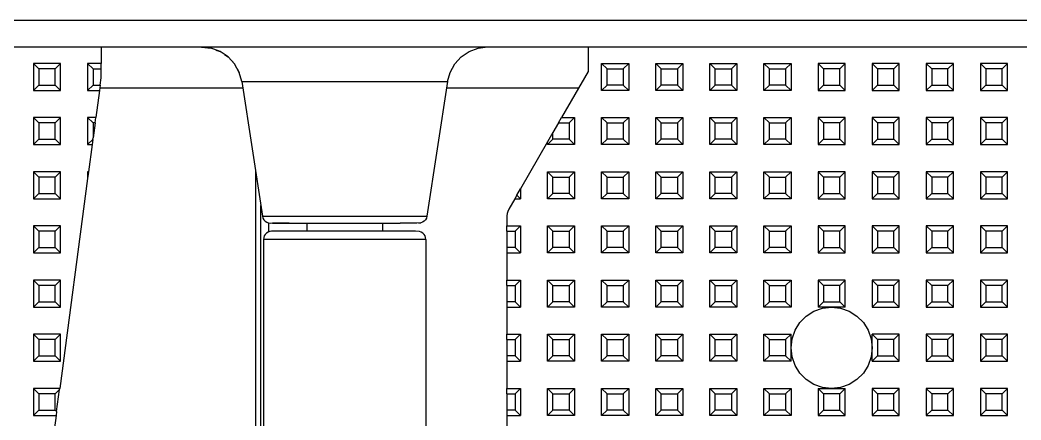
# Model space of a CAD drawing. Header units: millimetres. Extents: x 0 to 125, y 0 to 180.
# Drawn here: x 32.65 to 69.65, y 23.04 to 37.8 of the extents above; entities that cross this region are included whole.
import ezdxf

# ---------------------------------------------------------------- set-up
doc = ezdxf.new("R2010")
doc.units = ezdxf.units.MM

# ---------------------------------------------------------------- blocks, each defined once
blk = doc.blocks.new('CHINT_7200accf6e0c55f6a13e2ec68f27ea84_FACE_0')
at = {"color": 141, "linetype": 'Continuous', "true_color": 0x40d9ff}
for p, q in [((35.65, 36.8), (35.65, 36.2)), ((39.363, 36.8), (39.714, 36.758)), ((39.894, 36.692), (40.046, 36.636)), ((49.937, 36.8), (49.586, 36.758)), ((40.207, 36.527), (40.34, 36.438)), ((40.474, 36.293), (40.579, 36.178)), ((33.35, 36), (33.15, 36.2)), ((33.15, 36.2), (33.15, 35.2)), ((34.15, 36.2), (33.15, 36.2)), ((33.95, 36), (33.35, 36)), ((33.35, 36), (33.35, 35.4)), ((33.95, 36), (34.15, 36.2)), ((33.95, 35.4), (33.95, 36)), ((34.15, 35.2), (34.15, 36.2)), ((35.35, 36), (35.15, 36.2)), ((35.15, 36.2), (35.15, 35.2)), ((35.65, 36.2), (35.15, 36.2)), ((35.35, 36), (35.35, 35.4)), ((40.679, 35.999), (40.751, 35.869)), ((54.35, 36), (54.15, 36.2)), ((54.15, 36.2), (55.15, 36.2)), ((54.15, 35.2), (54.15, 36.2)), ((54.35, 36), (54.95, 36)), ((54.35, 35.4), (54.35, 36)), ((54.95, 36), (55.15, 36.2)), ((54.95, 36), (54.95, 35.4)), ((55.15, 36.2), (55.15, 35.2)), ((56.35, 36), (56.15, 36.2)), ((56.15, 36.2), (57.15, 36.2)), ((56.15, 35.2), (56.15, 36.2)), ((56.35, 36), (56.95, 36)), ((56.35, 35.4), (56.35, 36)), ((56.95, 36), (57.15, 36.2)), ((56.95, 36), (56.95, 35.4)), ((57.15, 36.2), (57.15, 35.2)), ((58.35, 36), (58.15, 36.2)), ((58.15, 36.2), (59.15, 36.2)), ((58.15, 35.2), (58.15, 36.2)), ((58.35, 36), (58.95, 36)), ((58.35, 35.4), (58.35, 36)), ((58.95, 36), (59.15, 36.2)), ((58.95, 36), (58.95, 35.4)), ((59.15, 36.2), (59.15, 35.2)), ((60.35, 36), (60.15, 36.2)), ((60.15, 36.2), (61.15, 36.2)), ((60.15, 35.2), (60.15, 36.2)), ((60.35, 36), (60.95, 36)), ((60.35, 35.4), (60.35, 36)), ((60.95, 36), (61.15, 36.2)), ((60.95, 36), (60.95, 35.4)), ((61.15, 36.2), (61.15, 35.2)), ((62.35, 36), (62.15, 36.2)), ((62.15, 36.2), (62.15, 35.2)), ((63.15, 36.2), (62.15, 36.2)), ((62.95, 36), (62.35, 36)), ((62.35, 36), (62.35, 35.4)), ((62.95, 36), (63.15, 36.2)), ((62.95, 35.4), (62.95, 36)), ((63.15, 35.2), (63.15, 36.2)), ((64.35, 36), (64.15, 36.2)), ((64.15, 36.2), (64.15, 35.2)), ((65.15, 36.2), (64.15, 36.2)), ((64.95, 36), (64.35, 36)), ((64.35, 36), (64.35, 35.4)), ((64.95, 36), (65.15, 36.2)), ((64.95, 35.4), (64.95, 36)), ((65.15, 35.2), (65.15, 36.2)), ((66.35, 36), (66.15, 36.2)), ((66.15, 36.2), (66.15, 35.2)), ((67.15, 36.2), (66.15, 36.2)), ((66.95, 36), (66.35, 36)), ((66.35, 36), (66.35, 35.4)), ((66.95, 36), (67.15, 36.2)), ((66.95, 35.4), (66.95, 36)), ((67.15, 35.2), (67.15, 36.2)), ((68.35, 36), (68.15, 36.2)), ((68.15, 36.2), (68.15, 35.2)), ((69.15, 36.2), (68.15, 36.2)), ((68.95, 36), (68.35, 36)), ((68.35, 36), (68.35, 35.4)), ((68.95, 36), (69.15, 36.2)), ((68.95, 35.4), (68.95, 36)), ((69.15, 35.2), (69.15, 36.2)), ((40.846, 35.528), (41.611, 30.554)), ((48.454, 35.528), (47.689, 30.554)), ((33.35, 35.4), (33.15, 35.2)), ((33.15, 35.2), (34.15, 35.2)), ((33.35, 35.4), (33.95, 35.4)), ((33.95, 35.4), (34.15, 35.2)), ((35.35, 35.4), (35.15, 35.2)), ((35.15, 35.2), (35.583, 35.2)), ((35.583, 35.2), (35.45, 34.2)), ((35.597, 35.3), (40.881, 35.3)), ((48.419, 35.3), (53.306, 35.3)), ((54.35, 35.4), (54.15, 35.2)), ((55.15, 35.2), (54.15, 35.2)), ((54.95, 35.4), (54.35, 35.4)), ((54.95, 35.4), (55.15, 35.2)), ((56.35, 35.4), (56.15, 35.2)), ((57.15, 35.2), (56.15, 35.2)), ((56.95, 35.4), (56.35, 35.4)), ((56.95, 35.4), (57.15, 35.2)), ((58.35, 35.4), (58.15, 35.2)), ((59.15, 35.2), (58.15, 35.2)), ((58.95, 35.4), (58.35, 35.4)), ((58.95, 35.4), (59.15, 35.2)), ((60.35, 35.4), (60.15, 35.2)), ((61.15, 35.2), (60.15, 35.2)), ((60.95, 35.4), (60.35, 35.4)), ((60.95, 35.4), (61.15, 35.2)), ((62.35, 35.4), (62.15, 35.2)), ((62.15, 35.2), (63.15, 35.2)), ((62.35, 35.4), (62.95, 35.4)), ((62.95, 35.4), (63.15, 35.2)), ((64.35, 35.4), (64.15, 35.2)), ((64.15, 35.2), (65.15, 35.2)), ((64.35, 35.4), (64.95, 35.4)), ((64.95, 35.4), (65.15, 35.2)), ((66.35, 35.4), (66.15, 35.2)), ((66.15, 35.2), (67.15, 35.2)), ((66.35, 35.4), (66.95, 35.4)), ((66.95, 35.4), (67.15, 35.2)), ((68.35, 35.4), (68.15, 35.2)), ((68.15, 35.2), (69.15, 35.2)), ((68.35, 35.4), (68.95, 35.4)), ((68.95, 35.4), (69.15, 35.2)), ((33.35, 34), (33.15, 34.2)), ((33.15, 34.2), (33.15, 33.2)), ((34.15, 34.2), (33.15, 34.2)), ((33.95, 34), (34.15, 34.2)), ((34.15, 33.2), (34.15, 34.2)), ((35.35, 34), (35.15, 34.2)), ((35.15, 34.2), (35.15, 33.2)), ((35.45, 34.2), (35.15, 34.2)), ((35.423, 34), (35.45, 34.2)), ((52.95, 34), (53.15, 34.2)), ((53.15, 34.2), (53.15, 33.2)), ((54.35, 34), (54.15, 34.2)), ((54.15, 34.2), (55.15, 34.2)), ((54.15, 33.2), (54.15, 34.2)), ((54.95, 34), (55.15, 34.2)), ((55.15, 34.2), (55.15, 33.2)), ((56.35, 34), (56.15, 34.2)), ((56.15, 34.2), (57.15, 34.2)), ((56.15, 33.2), (56.15, 34.2)), ((56.95, 34), (57.15, 34.2)), ((57.15, 34.2), (57.15, 33.2)), ((58.35, 34), (58.15, 34.2)), ((58.15, 34.2), (59.15, 34.2)), ((58.15, 33.2), (58.15, 34.2)), ((58.95, 34), (59.15, 34.2)), ((59.15, 34.2), (59.15, 33.2)), ((60.35, 34), (60.15, 34.2)), ((60.15, 34.2), (61.15, 34.2)), ((60.15, 33.2), (60.15, 34.2)), ((60.95, 34), (61.15, 34.2)), ((61.15, 34.2), (61.15, 33.2)), ((62.35, 34), (62.15, 34.2)), ((62.15, 34.2), (62.15, 33.2)), ((63.15, 34.2), (62.15, 34.2)), ((62.95, 34), (63.15, 34.2)), ((63.15, 33.2), (63.15, 34.2)), ((64.35, 34), (64.15, 34.2)), ((64.15, 34.2), (64.15, 33.2)), ((65.15, 34.2), (64.15, 34.2)), ((64.95, 34), (65.15, 34.2)), ((65.15, 33.2), (65.15, 34.2)), ((66.35, 34), (66.15, 34.2)), ((66.15, 34.2), (66.15, 33.2)), ((67.15, 34.2), (66.15, 34.2)), ((66.95, 34), (67.15, 34.2)), ((67.15, 33.2), (67.15, 34.2)), ((68.35, 34), (68.15, 34.2)), ((68.15, 34.2), (68.15, 33.2)), ((69.15, 34.2), (68.15, 34.2)), ((68.95, 34), (69.15, 34.2)), ((69.15, 33.2), (69.15, 34.2)), ((33.95, 34), (33.35, 34)), ((33.35, 34), (33.35, 33.4)), ((33.95, 33.4), (33.95, 34)), ((35.423, 34), (35.35, 34)), ((35.35, 34), (35.35, 33.45)), ((35.423, 34), (35.35, 33.45)), ((52.555, 34), (52.35, 33.644)), ((52.555, 34), (52.95, 34)), ((52.95, 34), (52.95, 33.4)), ((54.35, 34), (54.95, 34)), ((54.35, 33.4), (54.35, 34)), ((54.95, 34), (54.95, 33.4)), ((56.35, 34), (56.95, 34)), ((56.35, 33.4), (56.35, 34)), ((56.95, 34), (56.95, 33.4)), ((58.35, 34), (58.95, 34)), ((58.35, 33.4), (58.35, 34)), ((58.95, 34), (58.95, 33.4)), ((60.35, 34), (60.95, 34)), ((60.35, 33.4), (60.35, 34)), ((60.95, 34), (60.95, 33.4)), ((62.95, 34), (62.35, 34)), ((62.35, 34), (62.35, 33.4)), ((62.95, 33.4), (62.95, 34)), ((64.95, 34), (64.35, 34)), ((64.35, 34), (64.35, 33.4)), ((64.95, 33.4), (64.95, 34)), ((66.95, 34), (66.35, 34)), ((66.35, 34), (66.35, 33.4)), ((66.95, 33.4), (66.95, 34)), ((68.95, 34), (68.35, 34)), ((68.35, 34), (68.35, 33.4)), ((68.95, 33.4), (68.95, 34)), ((33.35, 33.4), (33.15, 33.2)), ((33.35, 33.4), (33.95, 33.4)), ((33.95, 33.4), (34.15, 33.2)), ((35.342, 33.392), (35.15, 33.2)), ((35.342, 33.392), (35.317, 33.2)), ((35.342, 33.392), (35.35, 33.45)), ((52.35, 33.644), (52.15, 33.298)), ((52.35, 33.4), (52.15, 33.2)), ((52.35, 33.4), (52.35, 33.644)), ((52.95, 33.4), (52.35, 33.4)), ((52.95, 33.4), (53.15, 33.2)), ((54.35, 33.4), (54.15, 33.2)), ((54.95, 33.4), (54.35, 33.4)), ((54.95, 33.4), (55.15, 33.2)), ((56.35, 33.4), (56.15, 33.2)), ((56.95, 33.4), (56.35, 33.4)), ((56.95, 33.4), (57.15, 33.2)), ((58.35, 33.4), (58.15, 33.2)), ((58.95, 33.4), (58.35, 33.4)), ((58.95, 33.4), (59.15, 33.2)), ((60.35, 33.4), (60.15, 33.2)), ((60.95, 33.4), (60.35, 33.4)), ((60.95, 33.4), (61.15, 33.2)), ((62.35, 33.4), (62.15, 33.2)), ((62.35, 33.4), (62.95, 33.4)), ((62.95, 33.4), (63.15, 33.2)), ((64.35, 33.4), (64.15, 33.2)), ((64.35, 33.4), (64.95, 33.4)), ((64.95, 33.4), (65.15, 33.2)), ((66.35, 33.4), (66.15, 33.2)), ((66.35, 33.4), (66.95, 33.4)), ((66.95, 33.4), (67.15, 33.2)), ((68.35, 33.4), (68.15, 33.2)), ((68.35, 33.4), (68.95, 33.4)), ((68.95, 33.4), (69.15, 33.2)), ((33.15, 33.2), (34.15, 33.2)), ((35.15, 33.2), (35.317, 33.2)), ((35.317, 33.2), (35.183, 32.2)), ((52.15, 33.298), (51.15, 31.566)), ((52.15, 33.2), (52.15, 33.298)), ((53.15, 33.2), (52.15, 33.2)), ((55.15, 33.2), (54.15, 33.2)), ((57.15, 33.2), (56.15, 33.2)), ((59.15, 33.2), (58.15, 33.2)), ((61.15, 33.2), (60.15, 33.2)), ((62.15, 33.2), (63.15, 33.2)), ((64.15, 33.2), (65.15, 33.2)), ((66.15, 33.2), (67.15, 33.2)), ((68.15, 33.2), (69.15, 33.2)), ((33.35, 32), (33.15, 32.2)), ((33.15, 32.2), (33.15, 31.2)), ((34.15, 32.2), (33.15, 32.2)), ((33.95, 32), (34.15, 32.2)), ((34.15, 31.2), (34.15, 32.2)), ((35.179, 32.171), (35.15, 32.2)), ((35.15, 32.2), (35.15, 31.95)), ((35.183, 32.2), (35.15, 32.2)), ((35.179, 32.171), (35.183, 32.2)), ((52.35, 32), (52.15, 32.2)), ((52.15, 32.2), (53.15, 32.2)), ((52.15, 31.2), (52.15, 32.2)), ((52.95, 32), (53.15, 32.2)), ((53.15, 32.2), (53.15, 31.2)), ((54.35, 32), (54.15, 32.2)), ((54.15, 32.2), (55.15, 32.2)), ((54.15, 31.2), (54.15, 32.2)), ((54.95, 32), (55.15, 32.2)), ((55.15, 32.2), (55.15, 31.2)), ((56.35, 32), (56.15, 32.2)), ((56.15, 32.2), (57.15, 32.2)), ((56.15, 31.2), (56.15, 32.2)), ((56.95, 32), (57.15, 32.2)), ((57.15, 32.2), (57.15, 31.2)), ((58.35, 32), (58.15, 32.2)), ((58.15, 32.2), (59.15, 32.2)), ((58.15, 31.2), (58.15, 32.2)), ((58.95, 32), (59.15, 32.2)), ((59.15, 32.2), (59.15, 31.2)), ((60.35, 32), (60.15, 32.2)), ((60.15, 32.2), (61.15, 32.2)), ((60.15, 31.2), (60.15, 32.2)), ((60.95, 32), (61.15, 32.2)), ((61.15, 32.2), (61.15, 31.2)), ((62.35, 32), (62.15, 32.2)), ((62.15, 32.2), (62.15, 31.2)), ((63.15, 32.2), (62.15, 32.2)), ((62.95, 32), (63.15, 32.2)), ((63.15, 31.2), (63.15, 32.2)), ((64.35, 32), (64.15, 32.2)), ((64.15, 32.2), (64.15, 31.2)), ((65.15, 32.2), (64.15, 32.2)), ((64.95, 32), (65.15, 32.2)), ((65.15, 31.2), (65.15, 32.2)), ((66.35, 32), (66.15, 32.2)), ((66.15, 32.2), (66.15, 31.2)), ((67.15, 32.2), (66.15, 32.2)), ((66.95, 32), (67.15, 32.2)), ((67.15, 31.2), (67.15, 32.2)), ((68.35, 32), (68.15, 32.2)), ((68.15, 32.2), (68.15, 31.2)), ((69.15, 32.2), (68.15, 32.2)), ((68.95, 32), (69.15, 32.2)), ((69.15, 31.2), (69.15, 32.2)), ((33.95, 32), (33.35, 32)), ((33.35, 32), (33.35, 31.4)), ((33.95, 31.4), (33.95, 32)), ((35.15, 31.95), (34.117, 24.2)), ((35.179, 32.171), (35.15, 31.95)), ((52.35, 32), (52.95, 32)), ((52.35, 31.4), (52.35, 32)), ((52.95, 32), (52.95, 31.4)), ((54.35, 32), (54.95, 32)), ((54.35, 31.4), (54.35, 32)), ((54.95, 32), (54.95, 31.4)), ((56.35, 32), (56.95, 32)), ((56.35, 31.4), (56.35, 32)), ((56.95, 32), (56.95, 31.4)), ((58.35, 32), (58.95, 32)), ((58.35, 31.4), (58.35, 32)), ((58.95, 32), (58.95, 31.4)), ((60.35, 32), (60.95, 32)), ((60.35, 31.4), (60.35, 32)), ((60.95, 32), (60.95, 31.4)), ((62.95, 32), (62.35, 32)), ((62.35, 32), (62.35, 31.4)), ((62.95, 31.4), (62.95, 32)), ((64.95, 32), (64.35, 32)), ((64.35, 32), (64.35, 31.4)), ((64.95, 31.4), (64.95, 32)), ((66.95, 32), (66.35, 32)), ((66.35, 32), (66.35, 31.4)), ((66.95, 31.4), (66.95, 32)), ((68.95, 32), (68.35, 32)), ((68.35, 32), (68.35, 31.4)), ((68.95, 31.4), (68.95, 32)), ((51.016, 31.334), (51.15, 31.566)), ((51.15, 31.566), (51.15, 31.2)), ((33.35, 31.4), (33.15, 31.2)), ((33.15, 31.2), (34.15, 31.2)), ((33.35, 31.4), (33.95, 31.4)), ((33.95, 31.4), (34.15, 31.2)), ((51.016, 31.334), (51.15, 31.2)), ((52.35, 31.4), (52.15, 31.2)), ((53.15, 31.2), (52.15, 31.2)), ((52.95, 31.4), (52.35, 31.4)), ((52.95, 31.4), (53.15, 31.2)), ((54.35, 31.4), (54.15, 31.2)), ((55.15, 31.2), (54.15, 31.2)), ((54.95, 31.4), (54.35, 31.4)), ((54.95, 31.4), (55.15, 31.2)), ((56.35, 31.4), (56.15, 31.2)), ((57.15, 31.2), (56.15, 31.2)), ((56.95, 31.4), (56.35, 31.4)), ((56.95, 31.4), (57.15, 31.2)), ((58.35, 31.4), (58.15, 31.2)), ((59.15, 31.2), (58.15, 31.2)), ((58.95, 31.4), (58.35, 31.4)), ((58.95, 31.4), (59.15, 31.2)), ((60.35, 31.4), (60.15, 31.2)), ((61.15, 31.2), (60.15, 31.2)), ((60.95, 31.4), (60.35, 31.4)), ((60.95, 31.4), (61.15, 31.2)), ((62.35, 31.4), (62.15, 31.2)), ((62.15, 31.2), (63.15, 31.2)), ((62.35, 31.4), (62.95, 31.4)), ((62.95, 31.4), (63.15, 31.2)), ((64.35, 31.4), (64.15, 31.2)), ((64.15, 31.2), (65.15, 31.2)), ((64.35, 31.4), (64.95, 31.4)), ((64.95, 31.4), (65.15, 31.2)), ((66.35, 31.4), (66.15, 31.2)), ((66.15, 31.2), (67.15, 31.2)), ((66.35, 31.4), (66.95, 31.4)), ((66.95, 31.4), (67.15, 31.2)), ((68.35, 31.4), (68.15, 31.2)), ((68.15, 31.2), (69.15, 31.2)), ((68.35, 31.4), (68.95, 31.4)), ((68.95, 31.4), (69.15, 31.2)), ((41.55, 17.996), (41.55, 30.949)), ((33.35, 30), (33.15, 30.2)), ((33.15, 30.2), (33.15, 29.2)), ((34.15, 30.2), (33.15, 30.2)), ((33.95, 30), (33.35, 30)), ((33.35, 30), (33.35, 29.4)), ((33.95, 30), (34.15, 30.2)), ((33.95, 29.4), (33.95, 30)), ((34.15, 29.2), (34.15, 30.2)), ((41.85, 29.981), (41.85, 30.307)), ((42.597, 30.3), (41.987, 30.3)), ((43.25, 30.3), (43.25, 30)), ((46.05, 30.3), (46.05, 30)), ((47.313, 30.3), (46.703, 30.3)), ((50.65, 30), (50.95, 30)), ((50.65, 30), (50.65, 29.4)), ((50.95, 30), (51.15, 30.2)), ((50.95, 30), (50.95, 29.4)), ((51.15, 30.2), (51.15, 29.2)), ((52.35, 30), (52.15, 30.2)), ((52.15, 30.2), (53.15, 30.2)), ((52.15, 29.2), (52.15, 30.2)), ((52.35, 30), (52.95, 30)), ((52.35, 29.4), (52.35, 30)), ((52.95, 30), (53.15, 30.2)), ((52.95, 30), (52.95, 29.4)), ((53.15, 30.2), (53.15, 29.2)), ((54.35, 30), (54.15, 30.2)), ((54.15, 30.2), (55.15, 30.2)), ((54.15, 29.2), (54.15, 30.2)), ((54.35, 30), (54.95, 30)), ((54.35, 29.4), (54.35, 30)), ((54.95, 30), (55.15, 30.2)), ((54.95, 30), (54.95, 29.4)), ((55.15, 30.2), (55.15, 29.2)), ((56.35, 30), (56.15, 30.2)), ((56.15, 30.2), (57.15, 30.2)), ((56.15, 29.2), (56.15, 30.2)), ((56.35, 30), (56.95, 30)), ((56.35, 29.4), (56.35, 30)), ((56.95, 30), (57.15, 30.2)), ((56.95, 30), (56.95, 29.4)), ((57.15, 30.2), (57.15, 29.2)), ((58.35, 30), (58.15, 30.2)), ((58.15, 30.2), (59.15, 30.2)), ((58.15, 29.2), (58.15, 30.2)), ((58.35, 30), (58.95, 30)), ((58.35, 29.4), (58.35, 30)), ((58.95, 30), (59.15, 30.2)), ((58.95, 30), (58.95, 29.4)), ((59.15, 30.2), (59.15, 29.2)), ((60.35, 30), (60.15, 30.2)), ((60.15, 30.2), (61.15, 30.2)), ((60.15, 29.2), (60.15, 30.2)), ((60.35, 30), (60.95, 30)), ((60.35, 29.4), (60.35, 30)), ((60.95, 30), (61.15, 30.2)), ((60.95, 30), (60.95, 29.4)), ((61.15, 30.2), (61.15, 29.2)), ((62.35, 30), (62.15, 30.2)), ((62.15, 30.2), (62.15, 29.2)), ((63.15, 30.2), (62.15, 30.2)), ((62.95, 30), (62.35, 30)), ((62.35, 30), (62.35, 29.4)), ((62.95, 30), (63.15, 30.2)), ((62.95, 29.4), (62.95, 30)), ((63.15, 29.2), (63.15, 30.2)), ((64.35, 30), (64.15, 30.2)), ((64.15, 30.2), (64.15, 29.2)), ((65.15, 30.2), (64.15, 30.2)), ((64.95, 30), (64.35, 30)), ((64.35, 30), (64.35, 29.4)), ((64.95, 30), (65.15, 30.2)), ((64.95, 29.4), (64.95, 30)), ((65.15, 29.2), (65.15, 30.2)), ((66.35, 30), (66.15, 30.2)), ((66.15, 30.2), (66.15, 29.2)), ((67.15, 30.2), (66.15, 30.2)), ((66.95, 30), (66.35, 30)), ((66.35, 30), (66.35, 29.4)), ((66.95, 30), (67.15, 30.2)), ((66.95, 29.4), (66.95, 30)), ((67.15, 29.2), (67.15, 30.2)), ((68.35, 30), (68.15, 30.2)), ((68.15, 30.2), (68.15, 29.2)), ((69.15, 30.2), (68.15, 30.2)), ((68.95, 30), (68.35, 30)), ((68.35, 30), (68.35, 29.4)), ((68.95, 30), (69.15, 30.2)), ((68.95, 29.4), (68.95, 30)), ((69.15, 29.2), (69.15, 30.2)), ((41.65, 29.7), (41.65, 10.3)), ((47.65, 29.7), (47.65, 10.3)), ((33.35, 29.4), (33.15, 29.2)), ((33.35, 29.4), (33.95, 29.4)), ((33.95, 29.4), (34.15, 29.2)), ((50.95, 29.4), (50.65, 29.4)), ((50.65, 29.4), (50.65, 29.2)), ((50.95, 29.4), (51.15, 29.2)), ((52.35, 29.4), (52.15, 29.2)), ((52.95, 29.4), (52.35, 29.4)), ((52.95, 29.4), (53.15, 29.2)), ((54.35, 29.4), (54.15, 29.2)), ((54.95, 29.4), (54.35, 29.4)), ((54.95, 29.4), (55.15, 29.2)), ((56.35, 29.4), (56.15, 29.2)), ((56.95, 29.4), (56.35, 29.4)), ((56.95, 29.4), (57.15, 29.2)), ((58.35, 29.4), (58.15, 29.2)), ((58.95, 29.4), (58.35, 29.4)), ((58.95, 29.4), (59.15, 29.2)), ((60.35, 29.4), (60.15, 29.2)), ((60.95, 29.4), (60.35, 29.4)), ((60.95, 29.4), (61.15, 29.2)), ((62.35, 29.4), (62.15, 29.2)), ((62.35, 29.4), (62.95, 29.4)), ((62.95, 29.4), (63.15, 29.2)), ((64.35, 29.4), (64.15, 29.2)), ((64.35, 29.4), (64.95, 29.4)), ((64.95, 29.4), (65.15, 29.2)), ((66.35, 29.4), (66.15, 29.2)), ((66.35, 29.4), (66.95, 29.4)), ((66.95, 29.4), (67.15, 29.2)), ((68.35, 29.4), (68.15, 29.2)), ((68.35, 29.4), (68.95, 29.4)), ((68.95, 29.4), (69.15, 29.2)), ((33.15, 29.2), (34.15, 29.2)), ((50.65, 29.2), (51.15, 29.2)), ((50.65, 29.2), (50.65, 28.2)), ((53.15, 29.2), (52.15, 29.2)), ((55.15, 29.2), (54.15, 29.2)), ((57.15, 29.2), (56.15, 29.2)), ((59.15, 29.2), (58.15, 29.2)), ((61.15, 29.2), (60.15, 29.2)), ((62.15, 29.2), (63.15, 29.2)), ((64.15, 29.2), (65.15, 29.2)), ((66.15, 29.2), (67.15, 29.2)), ((68.15, 29.2), (69.15, 29.2)), ((33.35, 28), (33.15, 28.2)), ((33.15, 28.2), (33.15, 27.2)), ((34.15, 28.2), (33.15, 28.2)), ((33.95, 28), (34.15, 28.2)), ((34.15, 27.2), (34.15, 28.2)), ((50.65, 28), (50.65, 28.2)), ((50.65, 28.2), (51.15, 28.2)), ((50.95, 28), (51.15, 28.2)), ((51.15, 28.2), (51.15, 27.2)), ((52.35, 28), (52.15, 28.2)), ((52.15, 28.2), (53.15, 28.2)), ((52.15, 27.2), (52.15, 28.2)), ((52.95, 28), (53.15, 28.2)), ((53.15, 28.2), (53.15, 27.2)), ((54.35, 28), (54.15, 28.2)), ((54.15, 28.2), (55.15, 28.2)), ((54.15, 27.2), (54.15, 28.2)), ((54.95, 28), (55.15, 28.2)), ((55.15, 28.2), (55.15, 27.2)), ((56.35, 28), (56.15, 28.2)), ((56.15, 28.2), (57.15, 28.2)), ((56.15, 27.2), (56.15, 28.2)), ((56.95, 28), (57.15, 28.2)), ((57.15, 28.2), (57.15, 27.2)), ((58.35, 28), (58.15, 28.2)), ((58.15, 28.2), (59.15, 28.2)), ((58.15, 27.2), (58.15, 28.2)), ((58.95, 28), (59.15, 28.2)), ((59.15, 28.2), (59.15, 27.2)), ((60.35, 28), (60.15, 28.2)), ((60.15, 28.2), (61.15, 28.2)), ((60.15, 27.2), (60.15, 28.2)), ((60.95, 28), (61.15, 28.2)), ((61.15, 28.2), (61.15, 27.2)), ((62.35, 28), (62.15, 28.2)), ((63.15, 28.2), (62.15, 28.2)), ((62.15, 28.2), (62.15, 27.2)), ((62.95, 28), (63.15, 28.2)), ((63.15, 27.2), (63.15, 28.2)), ((64.35, 28), (64.15, 28.2)), ((64.15, 28.2), (64.15, 27.2)), ((65.15, 28.2), (64.15, 28.2)), ((64.95, 28), (65.15, 28.2)), ((65.15, 27.2), (65.15, 28.2)), ((66.35, 28), (66.15, 28.2)), ((66.15, 28.2), (66.15, 27.2)), ((67.15, 28.2), (66.15, 28.2)), ((66.95, 28), (67.15, 28.2)), ((67.15, 27.2), (67.15, 28.2)), ((68.35, 28), (68.15, 28.2)), ((68.15, 28.2), (68.15, 27.2)), ((69.15, 28.2), (68.15, 28.2)), ((68.95, 28), (69.15, 28.2)), ((69.15, 27.2), (69.15, 28.2)), ((33.95, 28), (33.35, 28)), ((33.35, 28), (33.35, 27.4)), ((33.95, 27.4), (33.95, 28)), ((50.65, 28), (50.95, 28)), ((50.65, 28), (50.65, 27.4)), ((50.95, 28), (50.95, 27.4)), ((52.35, 28), (52.95, 28)), ((52.35, 27.4), (52.35, 28)), ((52.95, 28), (52.95, 27.4)), ((54.35, 28), (54.95, 28)), ((54.35, 27.4), (54.35, 28)), ((54.95, 28), (54.95, 27.4)), ((56.35, 28), (56.95, 28)), ((56.35, 27.4), (56.35, 28)), ((56.95, 28), (56.95, 27.4)), ((58.35, 28), (58.95, 28)), ((58.35, 27.4), (58.35, 28)), ((58.95, 28), (58.95, 27.4)), ((60.35, 28), (60.95, 28)), ((60.35, 27.4), (60.35, 28)), ((60.95, 28), (60.95, 27.4)), ((62.95, 28), (62.35, 28)), ((62.35, 28), (62.35, 27.4)), ((62.95, 27.4), (62.95, 28)), ((64.95, 28), (64.35, 28)), ((64.35, 28), (64.35, 27.4)), ((64.95, 27.4), (64.95, 28)), ((66.95, 28), (66.35, 28)), ((66.35, 28), (66.35, 27.4)), ((66.95, 27.4), (66.95, 28)), ((68.95, 28), (68.35, 28)), ((68.35, 28), (68.35, 27.4)), ((68.95, 27.4), (68.95, 28)), ((33.35, 27.4), (33.15, 27.2)), ((33.35, 27.4), (33.95, 27.4)), ((33.95, 27.4), (34.15, 27.2)), ((50.95, 27.4), (50.65, 27.4)), ((50.65, 27.4), (50.65, 27.2)), ((50.95, 27.4), (51.15, 27.2)), ((52.35, 27.4), (52.15, 27.2)), ((52.95, 27.4), (52.35, 27.4)), ((52.95, 27.4), (53.15, 27.2)), ((54.35, 27.4), (54.15, 27.2)), ((54.95, 27.4), (54.35, 27.4)), ((54.95, 27.4), (55.15, 27.2)), ((56.35, 27.4), (56.15, 27.2)), ((56.95, 27.4), (56.35, 27.4)), ((56.95, 27.4), (57.15, 27.2)), ((58.35, 27.4), (58.15, 27.2)), ((58.95, 27.4), (58.35, 27.4)), ((58.95, 27.4), (59.15, 27.2)), ((60.35, 27.4), (60.15, 27.2)), ((60.95, 27.4), (60.35, 27.4)), ((60.95, 27.4), (61.15, 27.2)), ((62.35, 27.4), (62.15, 27.2)), ((62.35, 27.4), (62.95, 27.4)), ((62.95, 27.4), (63.15, 27.2)), ((64.35, 27.4), (64.15, 27.2)), ((64.35, 27.4), (64.95, 27.4)), ((64.95, 27.4), (65.15, 27.2)), ((66.35, 27.4), (66.15, 27.2)), ((66.35, 27.4), (66.95, 27.4)), ((66.95, 27.4), (67.15, 27.2)), ((68.35, 27.4), (68.15, 27.2)), ((68.35, 27.4), (68.95, 27.4)), ((68.95, 27.4), (69.15, 27.2)), ((33.15, 27.2), (34.15, 27.2)), ((50.65, 27.2), (51.15, 27.2)), ((50.65, 27.2), (50.65, 26.2)), ((53.15, 27.2), (52.15, 27.2)), ((55.15, 27.2), (54.15, 27.2)), ((57.15, 27.2), (56.15, 27.2)), ((59.15, 27.2), (58.15, 27.2)), ((61.15, 27.2), (60.15, 27.2)), ((64.15, 27.2), (65.15, 27.2)), ((66.15, 27.2), (67.15, 27.2)), ((68.15, 27.2), (69.15, 27.2)), ((33.35, 26), (33.15, 26.2)), ((33.15, 26.2), (33.15, 25.2)), ((34.15, 26.2), (33.15, 26.2)), ((33.95, 26), (33.35, 26)), ((33.35, 26), (33.35, 25.4)), ((33.95, 26), (34.15, 26.2)), ((33.95, 25.4), (33.95, 26)), ((34.15, 25.2), (34.15, 26.2)), ((50.65, 26), (50.65, 26.2)), ((50.65, 26.2), (51.15, 26.2)), ((50.65, 26), (50.95, 26)), ((50.65, 26), (50.65, 25.4)), ((50.95, 26), (51.15, 26.2)), ((50.95, 26), (50.95, 25.4)), ((51.15, 26.2), (51.15, 25.2)), ((52.35, 26), (52.15, 26.2)), ((52.15, 26.2), (53.15, 26.2)), ((52.15, 25.2), (52.15, 26.2)), ((52.35, 26), (52.95, 26)), ((52.35, 25.4), (52.35, 26)), ((52.95, 26), (53.15, 26.2)), ((52.95, 26), (52.95, 25.4)), ((53.15, 26.2), (53.15, 25.2)), ((54.35, 26), (54.15, 26.2)), ((54.15, 26.2), (55.15, 26.2)), ((54.15, 25.2), (54.15, 26.2)), ((54.35, 26), (54.95, 26)), ((54.35, 25.4), (54.35, 26)), ((54.95, 26), (55.15, 26.2)), ((54.95, 26), (54.95, 25.4)), ((55.15, 26.2), (55.15, 25.2)), ((56.35, 26), (56.15, 26.2)), ((56.15, 26.2), (57.15, 26.2)), ((56.15, 25.2), (56.15, 26.2)), ((56.35, 26), (56.95, 26)), ((56.35, 25.4), (56.35, 26)), ((56.95, 26), (57.15, 26.2)), ((56.95, 26), (56.95, 25.4)), ((57.15, 26.2), (57.15, 25.2)), ((58.35, 26), (58.15, 26.2)), ((58.15, 26.2), (59.15, 26.2)), ((58.15, 25.2), (58.15, 26.2)), ((58.35, 26), (58.95, 26)), ((58.35, 25.4), (58.35, 26)), ((58.95, 26), (59.15, 26.2)), ((58.95, 26), (58.95, 25.4)), ((59.15, 26.2), (59.15, 25.2)), ((60.35, 26), (60.15, 26.2)), ((60.15, 26.2), (61.15, 26.2)), ((60.15, 25.2), (60.15, 26.2)), ((60.35, 26), (60.95, 26)), ((60.35, 25.4), (60.35, 26)), ((60.95, 26), (61.15, 26.2)), ((60.95, 26), (60.95, 25.4)), ((64.35, 26), (64.15, 26.2)), ((65.15, 26.2), (64.15, 26.2)), ((64.95, 26), (64.35, 26)), ((64.35, 26), (64.35, 25.4)), ((64.95, 26), (65.15, 26.2)), ((64.95, 25.4), (64.95, 26)), ((65.15, 25.2), (65.15, 26.2)), ((66.35, 26), (66.15, 26.2)), ((66.15, 26.2), (66.15, 25.2)), ((67.15, 26.2), (66.15, 26.2)), ((66.95, 26), (66.35, 26)), ((66.35, 26), (66.35, 25.4)), ((66.95, 26), (67.15, 26.2)), ((66.95, 25.4), (66.95, 26)), ((67.15, 25.2), (67.15, 26.2)), ((68.35, 26), (68.15, 26.2)), ((68.15, 26.2), (68.15, 25.2)), ((69.15, 26.2), (68.15, 26.2)), ((68.95, 26), (68.35, 26)), ((68.35, 26), (68.35, 25.4)), ((68.95, 26), (69.15, 26.2)), ((68.95, 25.4), (68.95, 26)), ((69.15, 25.2), (69.15, 26.2)), ((33.35, 25.4), (33.15, 25.2)), ((33.15, 25.2), (34.15, 25.2)), ((33.35, 25.4), (33.95, 25.4)), ((33.95, 25.4), (34.15, 25.2)), ((50.95, 25.4), (50.65, 25.4)), ((50.65, 25.4), (50.65, 25.2)), ((50.65, 25.2), (51.15, 25.2)), ((50.65, 25.2), (50.65, 24.2)), ((50.95, 25.4), (51.15, 25.2)), ((52.35, 25.4), (52.15, 25.2)), ((53.15, 25.2), (52.15, 25.2)), ((52.95, 25.4), (52.35, 25.4)), ((52.95, 25.4), (53.15, 25.2)), ((54.35, 25.4), (54.15, 25.2)), ((55.15, 25.2), (54.15, 25.2)), ((54.95, 25.4), (54.35, 25.4)), ((54.95, 25.4), (55.15, 25.2)), ((56.35, 25.4), (56.15, 25.2)), ((57.15, 25.2), (56.15, 25.2)), ((56.95, 25.4), (56.35, 25.4)), ((56.95, 25.4), (57.15, 25.2)), ((58.35, 25.4), (58.15, 25.2)), ((59.15, 25.2), (58.15, 25.2)), ((58.95, 25.4), (58.35, 25.4)), ((58.95, 25.4), (59.15, 25.2)), ((60.35, 25.4), (60.15, 25.2)), ((61.15, 25.2), (60.15, 25.2)), ((60.95, 25.4), (60.35, 25.4)), ((60.95, 25.4), (61.15, 25.2)), ((64.35, 25.4), (64.15, 25.2)), ((64.15, 25.2), (65.15, 25.2)), ((64.35, 25.4), (64.95, 25.4)), ((64.95, 25.4), (65.15, 25.2)), ((66.35, 25.4), (66.15, 25.2)), ((66.15, 25.2), (67.15, 25.2)), ((66.35, 25.4), (66.95, 25.4)), ((66.95, 25.4), (67.15, 25.2)), ((68.35, 25.4), (68.15, 25.2)), ((68.15, 25.2), (69.15, 25.2)), ((68.35, 25.4), (68.95, 25.4)), ((68.95, 25.4), (69.15, 25.2)), ((33.35, 24), (33.15, 24.2)), ((33.15, 24.2), (33.15, 23.2)), ((34.117, 24.2), (33.15, 24.2)), ((33.95, 24), (34.112, 24.162)), ((34.003, 23.347), (34.112, 24.162)), ((34.112, 24.162), (34.117, 24.2)), ((50.65, 24), (50.65, 24.2)), ((50.65, 24.2), (51.15, 24.2)), ((50.95, 24), (51.15, 24.2)), ((51.15, 24.2), (51.15, 23.2)), ((52.35, 24), (52.15, 24.2)), ((52.15, 24.2), (53.15, 24.2)), ((52.15, 23.2), (52.15, 24.2)), ((52.95, 24), (53.15, 24.2)), ((53.15, 24.2), (53.15, 23.2)), ((54.35, 24), (54.15, 24.2)), ((54.15, 24.2), (55.15, 24.2)), ((54.15, 23.2), (54.15, 24.2)), ((54.95, 24), (55.15, 24.2)), ((55.15, 24.2), (55.15, 23.2)), ((56.35, 24), (56.15, 24.2)), ((56.15, 24.2), (57.15, 24.2)), ((56.15, 23.2), (56.15, 24.2)), ((56.95, 24), (57.15, 24.2)), ((57.15, 24.2), (57.15, 23.2)), ((58.35, 24), (58.15, 24.2)), ((58.15, 24.2), (59.15, 24.2)), ((58.15, 23.2), (58.15, 24.2)), ((58.95, 24), (59.15, 24.2)), ((59.15, 24.2), (59.15, 23.2)), ((60.35, 24), (60.15, 24.2)), ((60.15, 24.2), (61.15, 24.2)), ((60.15, 23.2), (60.15, 24.2)), ((60.95, 24), (61.15, 24.2)), ((61.15, 24.2), (61.15, 23.2)), ((62.35, 24), (62.15, 24.2)), ((62.15, 24.2), (62.15, 23.2)), ((62.95, 24), (63.15, 24.2)), ((63.15, 23.2), (63.15, 24.2)), ((64.35, 24), (64.15, 24.2)), ((64.15, 24.2), (64.15, 23.2)), ((65.15, 24.2), (64.15, 24.2)), ((64.95, 24), (65.15, 24.2)), ((65.15, 23.2), (65.15, 24.2)), ((66.35, 24), (66.15, 24.2)), ((66.15, 24.2), (66.15, 23.2)), ((67.15, 24.2), (66.15, 24.2)), ((66.95, 24), (67.15, 24.2)), ((67.15, 23.2), (67.15, 24.2)), ((68.35, 24), (68.15, 24.2)), ((68.15, 24.2), (68.15, 23.2)), ((69.15, 24.2), (68.15, 24.2)), ((68.95, 24), (69.15, 24.2)), ((69.15, 23.2), (69.15, 24.2)), ((33.95, 24), (33.35, 24)), ((33.35, 24), (33.35, 23.4)), ((33.95, 23.4), (33.95, 24)), ((50.65, 24), (50.95, 24)), ((50.65, 24), (50.65, 23.4)), ((50.95, 24), (50.95, 23.4)), ((52.35, 24), (52.95, 24)), ((52.35, 23.4), (52.35, 24)), ((52.95, 24), (52.95, 23.4)), ((54.35, 24), (54.95, 24)), ((54.35, 23.4), (54.35, 24)), ((54.95, 24), (54.95, 23.4)), ((56.35, 24), (56.95, 24)), ((56.35, 23.4), (56.35, 24)), ((56.95, 24), (56.95, 23.4)), ((58.35, 24), (58.95, 24)), ((58.35, 23.4), (58.35, 24)), ((58.95, 24), (58.95, 23.4)), ((60.35, 24), (60.95, 24)), ((60.35, 23.4), (60.35, 24)), ((60.95, 24), (60.95, 23.4)), ((62.35, 24), (62.35, 23.4)), ((62.95, 24), (62.35, 24)), ((62.95, 23.4), (62.95, 24)), ((64.95, 24), (64.35, 24)), ((64.35, 24), (64.35, 23.4)), ((64.95, 23.4), (64.95, 24)), ((66.95, 24), (66.35, 24)), ((66.35, 24), (66.35, 23.4)), ((66.95, 23.4), (66.95, 24)), ((68.95, 24), (68.35, 24)), ((68.35, 24), (68.35, 23.4)), ((68.95, 23.4), (68.95, 24)), ((33.35, 23.4), (33.15, 23.2)), ((33.35, 23.4), (33.95, 23.4)), ((33.95, 23.4), (34.003, 23.347)), ((34.003, 23.347), (33.983, 23.2)), ((50.95, 23.4), (50.65, 23.4)), ((50.65, 23.4), (50.65, 23.2)), ((50.95, 23.4), (51.15, 23.2)), ((52.35, 23.4), (52.15, 23.2)), ((52.95, 23.4), (52.35, 23.4)), ((52.95, 23.4), (53.15, 23.2)), ((54.35, 23.4), (54.15, 23.2)), ((54.95, 23.4), (54.35, 23.4)), ((54.95, 23.4), (55.15, 23.2)), ((56.35, 23.4), (56.15, 23.2)), ((56.95, 23.4), (56.35, 23.4)), ((56.95, 23.4), (57.15, 23.2)), ((58.35, 23.4), (58.15, 23.2)), ((58.95, 23.4), (58.35, 23.4)), ((58.95, 23.4), (59.15, 23.2)), ((60.35, 23.4), (60.15, 23.2)), ((60.95, 23.4), (60.35, 23.4)), ((60.95, 23.4), (61.15, 23.2)), ((62.35, 23.4), (62.15, 23.2)), ((62.35, 23.4), (62.95, 23.4)), ((62.95, 23.4), (63.15, 23.2)), ((64.35, 23.4), (64.15, 23.2)), ((64.35, 23.4), (64.95, 23.4)), ((64.95, 23.4), (65.15, 23.2)), ((66.35, 23.4), (66.15, 23.2)), ((66.35, 23.4), (66.95, 23.4)), ((66.95, 23.4), (67.15, 23.2)), ((68.35, 23.4), (68.15, 23.2)), ((68.35, 23.4), (68.95, 23.4)), ((68.95, 23.4), (69.15, 23.2)), ((33.15, 23.2), (33.983, 23.2)), ((33.983, 23.2), (33.85, 22.2)), ((50.65, 23.2), (51.15, 23.2)), ((50.65, 23.2), (50.65, 22.2)), ((53.15, 23.2), (52.15, 23.2)), ((55.15, 23.2), (54.15, 23.2)), ((57.15, 23.2), (56.15, 23.2)), ((59.15, 23.2), (58.15, 23.2)), ((61.15, 23.2), (60.15, 23.2)), ((62.15, 23.2), (63.15, 23.2)), ((64.15, 23.2), (65.15, 23.2)), ((66.15, 23.2), (67.15, 23.2)), ((68.15, 23.2), (69.15, 23.2))]:
    blk.add_line(p, q, dxfattribs=at)
for points in [[(109.9, 36.8), (15.4, 36.8), (15.4, 37.8), (109.9, 37.8), (109.9, 36.8)], [(40.846, 35.528), (40.751, 35.869), (40.579, 36.178), (40.34, 36.438), (40.046, 36.636), (39.714, 36.758), (39.453, 36.8)], [(48.454, 35.528), (48.549, 35.869), (48.721, 36.178), (48.96, 36.438), (49.254, 36.635), (49.586, 36.758), (49.847, 36.8)], [(53.65, 36.8), (53.65, 35.896), (52.671, 34.2)], [(35.35, 36), (35.65, 36), (35.65, 36.2)], [(35.61, 35.4), (35.646, 35.667), (35.648, 35.689), (35.65, 35.711), (35.65, 35.733), (35.65, 36)], [(40.846, 35.528), (40.941, 35.528), (41.222, 35.528), (41.676, 35.528), (42.278, 35.528), (42.999, 35.528), (43.803, 35.528), (44.65, 35.528), (45.497, 35.528), (46.301, 35.528), (47.022, 35.528), (47.624, 35.528), (48.078, 35.528), (48.359, 35.528), (48.454, 35.528)], [(35.35, 35.4), (35.61, 35.4), (35.583, 35.2)], [(52.555, 34), (52.671, 34.2), (53.15, 34.2)], [(41.35, 32.249), (41.35, 17.978), (40.65, 17.978), (40.65, 13.607), (33.65, 13.607)], [(50.939, 31.2), (50.717, 30.816), (50.68, 30.737), (50.658, 30.653), (50.65, 30.566), (50.65, 30.2)], [(51.016, 31.334), (50.939, 31.2), (51.15, 31.2)], [(41.611, 30.554), (41.63, 30.486), (41.664, 30.424), (41.712, 30.372), (41.771, 30.333), (41.837, 30.308), (41.987, 30.3)], [(41.611, 30.554), (41.699, 30.554), (41.959, 30.554), (42.375, 30.554), (42.924, 30.554), (43.572, 30.554), (44.284, 30.554), (45.016, 30.554), (45.728, 30.554), (46.376, 30.554), (46.925, 30.554), (47.341, 30.554), (47.601, 30.554), (47.689, 30.554)], [(41.63, 30.486), (41.63, 30.486), (41.643, 30.462)], [(41.664, 30.424), (41.664, 30.424), (41.685, 30.402)], [(41.712, 30.372), (41.712, 30.372), (41.738, 30.355)], [(47.689, 30.554), (47.67, 30.486), (47.636, 30.424), (47.588, 30.372), (47.529, 30.333), (47.463, 30.308), (47.313, 30.3), (47.079, 30.3), (46.703, 30.3)], [(47.65, 29.7), (47.642, 29.767), (47.62, 29.83), (47.585, 29.887), (47.537, 29.935), (47.48, 29.97), (47.417, 29.992), (47.272, 30), (47.041, 30), (46.671, 30), (46.184, 30), (45.607, 30), (44.975, 30), (44.325, 30), (43.693, 30), (43.116, 30), (42.629, 30), (42.259, 30), (42.028, 30), (41.95, 30), (41.883, 29.992), (41.82, 29.97), (41.763, 29.935), (41.715, 29.887), (41.68, 29.83), (41.658, 29.767), (41.65, 29.7)], [(41.771, 30.333), (41.771, 30.333), (41.801, 30.322)], [(41.837, 30.308), (41.837, 30.308), (41.907, 30.3), (41.907, 30.304)], [(41.987, 30.3), (42.221, 30.3), (42.597, 30.3)], [(42.597, 30.3), (43.092, 30.3), (43.677, 30.3), (44.319, 30.3), (44.981, 30.3), (45.623, 30.3), (46.208, 30.3), (46.703, 30.3)], [(47.393, 30.304), (47.393, 30.3), (47.463, 30.308)], [(50.65, 30), (50.65, 30.2), (51.15, 30.2)], [(47.65, 29.7), (47.563, 29.7), (47.306, 29.7), (46.896, 29.7), (46.354, 29.7), (45.714, 29.7), (45.012, 29.7), (44.288, 29.7), (43.586, 29.7), (42.946, 29.7), (42.404, 29.7), (41.994, 29.7), (41.737, 29.7), (41.65, 29.7)], [(61.15, 25.7), (61.188, 26.034), (61.299, 26.351), (61.477, 26.635), (61.715, 26.873), (61.999, 27.051), (62.316, 27.162), (62.65, 27.2)], [(63.15, 27.2), (62.65, 27.2), (62.15, 27.2)], [(62.65, 27.2), (62.984, 27.162), (63.301, 27.051), (63.585, 26.873), (63.823, 26.635), (64.001, 26.351), (64.112, 26.034), (64.15, 25.7)], [(61.15, 25.2), (61.15, 25.7), (61.15, 26.2)], [(64.15, 25.2), (64.15, 25.7), (64.15, 26.2)], [(62.65, 24.2), (62.316, 24.238), (61.999, 24.349), (61.715, 24.527), (61.477, 24.765), (61.299, 25.049), (61.188, 25.366), (61.15, 25.7)], [(64.15, 25.7), (64.112, 25.366), (64.001, 25.049), (63.823, 24.765), (63.585, 24.527), (63.301, 24.349), (62.984, 24.238), (62.65, 24.2)], [(62.15, 24.2), (62.65, 24.2), (63.15, 24.2)]]:
    blk.add_lwpolyline(points, dxfattribs=at)
blk = doc.blocks.new('CHINT_7200accf6e0c55f6a13e2ec68f27ea84')
at = {"color": 141, "true_color": 0x40d9ff}
blk.add_blockref('CHINT_7200accf6e0c55f6a13e2ec68f27ea84_FACE_0', (0, 0), dxfattribs=at)

msp = doc.modelspace()

# ---------------------------------------------------------------- block references
at = {"color": 141, "true_color": 0x40d9ff}
msp.add_blockref('CHINT_7200accf6e0c55f6a13e2ec68f27ea84', (0, 0), dxfattribs=at)

doc.saveas('drawing.dxf')
